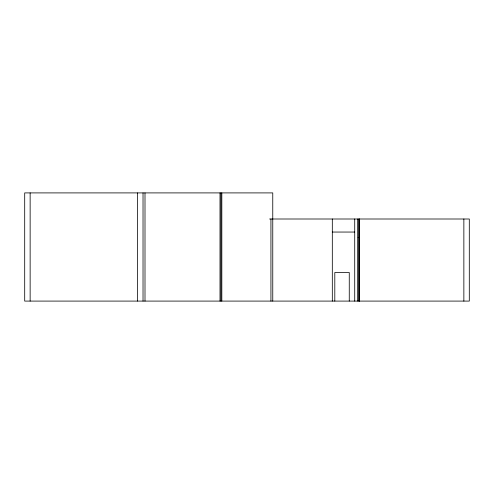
<?xml version="1.0" encoding="UTF-8"?>
<svg xmlns="http://www.w3.org/2000/svg" width="494" height="494" viewBox="0 0 494 494"><rect width="100%" height="100%" fill="white"/><g stroke="black" fill="none" stroke-linecap="round" stroke-linejoin="round"><path stroke-width="0.74" d="M269.57 219.003L469.3 219.003L469.3 301.087L24.7 301.087L24.7 192.907L272.762 192.907L272.762 301.087M332.314 232.05L354.717 232.05M358.119 237.626L359.478 237.626M463.86 219.003L463.86 301.087M359.515 219.003L359.515 301.087M359.354 219.003L359.354 301.087M358.119 219.003L358.119 301.087M357.934 219.003L357.934 301.087M354.717 219.003L354.717 301.087M349.264 301.087L349.264 272.521L334.802 272.521L334.802 301.087M332.314 219.003L332.314 301.087M270.934 219.003L270.934 301.087M221.825 192.907L221.825 301.087M220.942 192.907L220.942 301.087M219.997 192.907L219.997 301.087M145.001 192.907L145.001 301.087M143.025 192.907L143.025 301.087M137.585 192.907L137.585 301.087M30.14 192.907L30.14 301.087"/></g></svg>
